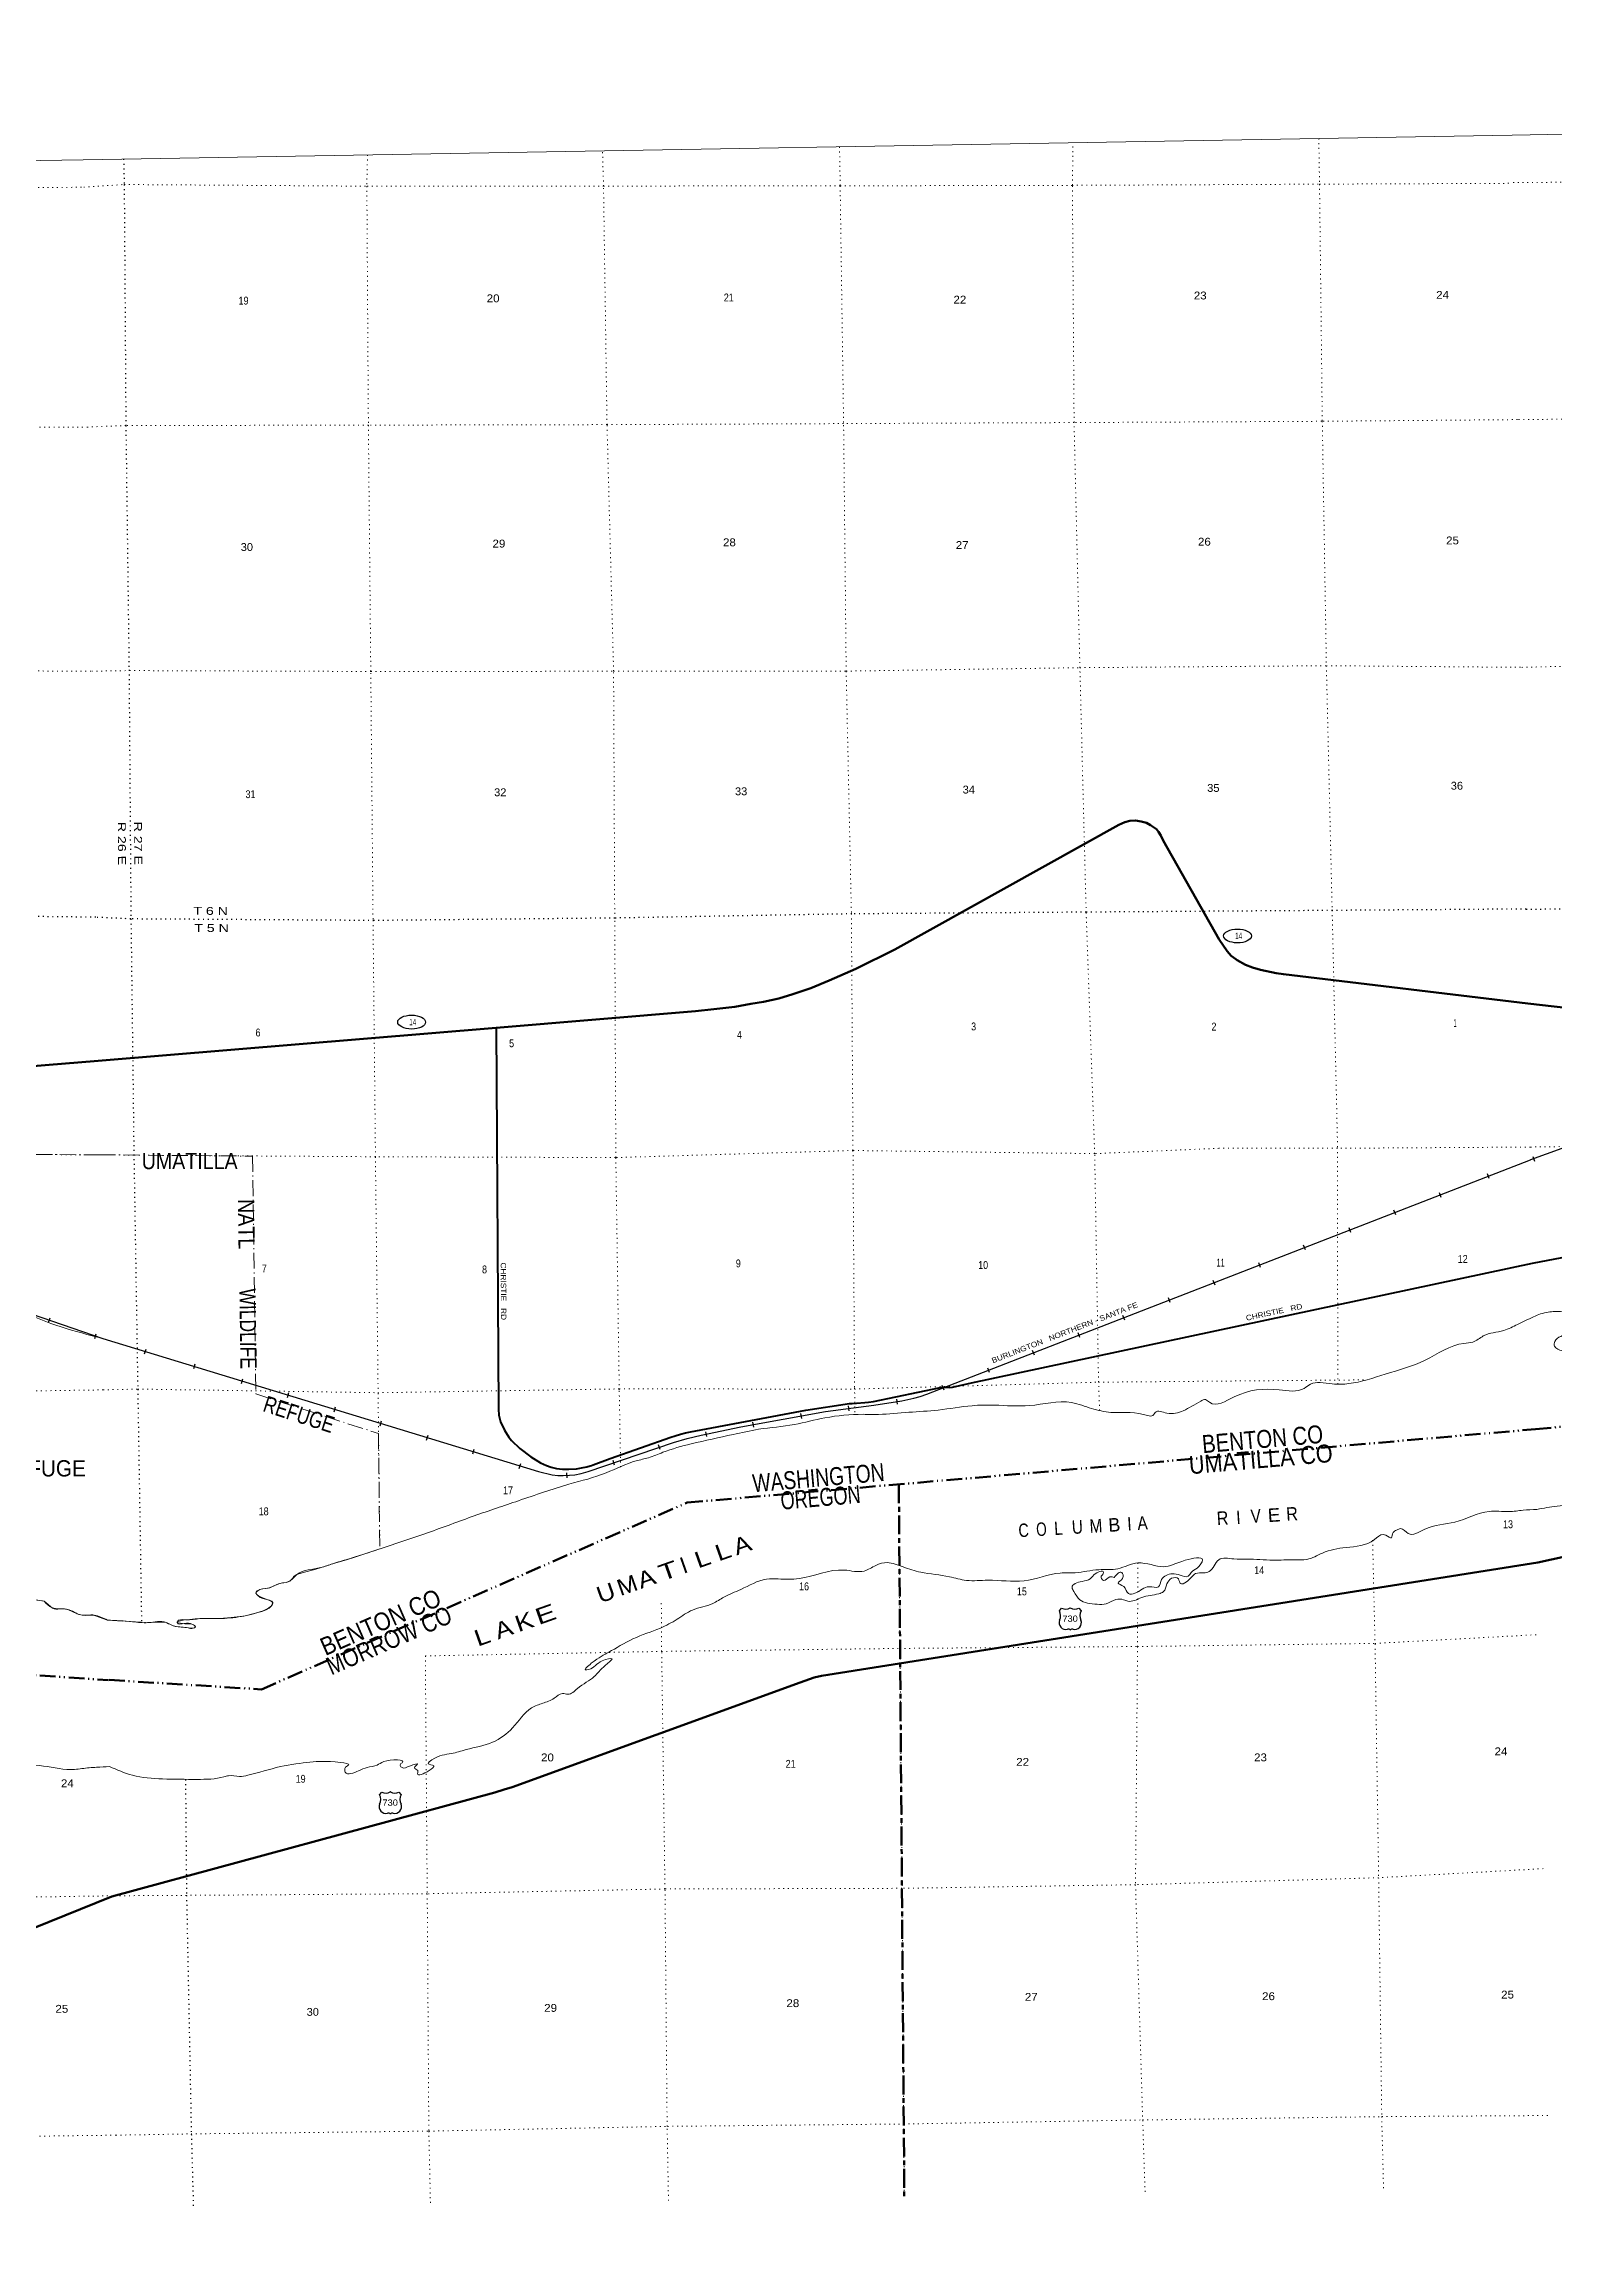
# Model space of a CAD drawing. Header units: feet. Extents: x 254670 to 524092, y -639101 to -543444.
# Drawn here: x 381125 to 414750, y -592632 to -543460 of the extents above; entities that cross this region are included whole.
import ezdxf
from ezdxf.enums import TextEntityAlignment as Align

# ---------------------------------------------------------------- set-up
doc = ezdxf.new("R2010")
doc.units = ezdxf.units.FT
doc.header["$LTSCALE"] = 70
for name, pattern in [('DASH_DOUBLE_DOT', [9.2, 5, -1.2, 0.3, -1.2, 0.3, -1.2]), ('DOT_DASHED', [7.7, 5, -1.2, 0.3, -1.2]), ('DOTTED', [1.5, 0.3, -1.2]), ('LONG_DASH_SHORT_DASH', [9.9, 6, -1.2, 1.5, -1.2])]:
    doc.linetypes.add(name, pattern=pattern)
for name, color, linetype, lineweight in [('10', 7, 'DASH_DOUBLE_DOT', 70), ('11', 7, 'LONG_DASH_SHORT_DASH', 60), ('16', 7, 'Continuous', 25), ('17', 7, 'Continuous', 25), ('20', 7, 'Continuous', 70), ('23', 7, 'Continuous', 70), ('26', 7, 'Continuous', 40), ('34', 7, 'Continuous', 25), ('39', 7, 'Continuous', 13), ('4', 7, 'Continuous', 13), ('44', 7, 'DOT_DASHED', 13), ('6', 7, 'DOTTED', 25), ('7', 7, 'DOTTED', 13)]:
    doc.layers.add(name, color=color, linetype=linetype, lineweight=lineweight)
for name, color, linetype in [('12', 7, 'Continuous'), ('27', 7, 'Continuous'), ('41', 7, 'Continuous')]:
    doc.layers.add(name, color=color, linetype=linetype)

msp = doc.modelspace()

# ---------------------------------------------------------------- linework, layer by layer
at = {"layer": '10', "lineweight": 60}
msp.add_lwpolyline([(414340.17, -574308.6), (417343.28, -574033.49), (425371.01, -570542.37), (427911.39, -569643.01), (437078.06, -567896.2), (440147.13, -567462.99), (444559.85, -566855.92), (446085.65, -567327.94)], dxfattribs=at)
at = {"layer": '10'}
for points in [[(350700.86, -581971.58), (351319.87, -580954.38), (357108.68, -575784.18), (364494.52, -573492.06), (376651.57, -579484.97), (377816.49, -579567.45), (382554.17, -579902.9)], [(382572.97, -579894.2), (385963.45, -580104.21), (395446.38, -575945.52), (414340.17, -574308.6)]]:
    msp.add_lwpolyline(points, dxfattribs=at)
at = {"layer": '11'}
msp.add_line((400160.97, -575538.27), (400282.93, -591401.61), dxfattribs=at)
at = {"layer": '16'}
for p, q in [((403736.06, -578352.53), (403787.37, -578293.77)), ((403979.13, -578287.8), (403978.85, -578288)), ((404171.22, -578293.68), (404222.61, -578352.53)), ((388592.14, -582450.03), (388643.45, -582391.27)), ((388835.21, -582385.3), (388834.93, -582385.5)), ((389027.3, -582391.18), (389078.69, -582450.03))]:
    msp.add_line(p, q, dxfattribs=at)
for centre, radius, start, end in [((403882.27, -578618.06), 151.42, 159.09177, 283.81923), ((403543.08, -578463.16), 222.05, 332.97043, 29.75871), ((403878.45, -578136.11), 182.07, 239.97227, 303.45418), ((404080.23, -578136.61), 181.52, 236.33975, 300.08743), ((404080.22, -578136.11), 182.07, 236.54582, 236.59441), ((404076.39, -578618.06), 151.42, 256.18077, 20.90823), ((404415.58, -578463.16), 222.05, 150.24129, 207.02957), ((388738.35, -582715.56), 151.42, 159.09177, 283.81923), ((388399.16, -582560.66), 222.05, 332.97043, 29.75871), ((388734.53, -582233.61), 182.07, 239.97227, 303.45418), ((388936.31, -582234.11), 181.52, 236.33975, 300.08743), ((388936.3, -582233.61), 182.07, 236.54582, 236.59441), ((388932.47, -582715.56), 151.42, 256.18077, 20.90823), ((389271.66, -582560.66), 222.05, 150.24129, 207.02957)]:
    msp.add_arc(centre, radius, start, end, dxfattribs=at)
for centre, major_axis, start_param, end_param in [((403937.61, -578816.88), (-19.56, 51.67), 4.95877769, 6.28318531), ((404021.06, -578816.88), (19.56, 51.67), 0, 1.32637542), ((388793.69, -582914.38), (-19.56, 51.67), 4.95877769, 6.28318531), ((388877.14, -582914.38), (19.56, 51.67), 0, 1.32637542)]:
    msp.add_ellipse(centre, major_axis=major_axis, ratio=0.929097, start_param=start_param, end_param=end_param, dxfattribs=at)
at = {"layer": '17'}
for centre in [(407703.67, -563323.41), (389308.57, -565242.44)]:
    msp.add_ellipse(centre, major_axis=(309.24, -1), ratio=0.500121, dxfattribs=at)
at = {"layer": '20'}
for points in [[(414393.3, -577279.46), (418695.05, -576335.55), (418781.89, -576322.06), (418853, -576316.5), (419014.89, -576311.02), (419835.09, -576291.42), (419917.38, -576282.04), (419992.93, -576268.71), (420158.33, -576224.85), (423959.02, -575135.09), (424070.47, -575117.18), (424200.82, -575111.67), (432679.49, -575089.73), (432905.49, -575101.62), (433288.64, -575145.11), (433978.42, -575241.35), (446284.2, -577637.63)], [(382633.66, -584718.6), (391165.18, -582401.18), (391371.28, -582337.95), (391546.42, -582278.96), (397960.06, -579954.3), (398273.36, -579842.5), (398438.52, -579803.59), (398580.98, -579782.61), (414393.3, -577279.46)], [(371991.82, -591872.77), (379782.43, -586068.59), (380112.58, -585843.49), (380299.83, -585727.16), (380553.34, -585584.36), (380824.57, -585455.49), (380889.59, -585425.25), (382633.66, -584718.6)]]:
    msp.add_lwpolyline(points, dxfattribs=at)
at = {"layer": '23'}
msp.add_line((382326.4, -566105.18), (391194.36, -565369.37), dxfattribs=at)
for points in [[(391194.36, -565369.37), (395630.5, -565001.29), (396043.66, -564951.77), (396506.72, -564901.06), (396864.35, -564838.82), (397144.23, -564792.14), (397486.32, -564714.35), (397797.3, -564621), (398201.57, -564488.75), (398606.32, -564316.45), (399206.55, -564058.48), (400075.24, -563625.25), (405059.29, -560851.06), (405192.86, -560791.64), (405309.52, -560760.65), (405433.87, -560752.74), (405560.55, -560770.7), (405674.88, -560807.2), (405765.98, -560853.45), (405896.46, -560947.22), (405943.84, -561002.73), (405993.64, -561087.25), (406049.79, -561198.8), (407297.93, -563401.09), (407470.62, -563658.91), (407566.05, -563765.29), (407667.12, -563843.08), (407698.21, -563866.42), (407884.64, -563969.06), (408040.3, -564029.79), (408218.79, -564080.92), (408566.67, -564152.49), (408728.34, -564177.59), (414170.67, -564830.74)], [(420491.74, -565546.43), (420487.29, -565545.9), (414170.66, -564830.73)], [(382326.4, -566105.18), (371698.93, -566971.43), (371481.25, -566998.65), (371126.67, -567059.56), (367411.87, -567670.71), (366980.86, -567721.63), (358528.02, -568633.25), (358460.39, -568640.73), (358359.86, -568659.84), (357935.38, -568756.88), (357529.11, -568867.78), (357416.27, -568905.52), (357350.19, -568932.75), (357183.41, -569010.14), (356982.84, -569111.68), (356786.22, -569217.32), (356514.93, -569372.92), (356489.45, -569387.78)]]:
    msp.add_lwpolyline(points, dxfattribs=at)
at = {"layer": '26'}
for points in [[(391194.36, -565369.37), (391241.2, -573860.9), (391253.28, -573999.44), (391290.19, -574147.18), (391375.41, -574332.23), (391474.75, -574487.8), (391536.75, -574561.89), (391717.1, -574738.91), (391961.87, -574924.61), (392183.48, -575058.56), (392311.43, -575119.8), (392418.07, -575156.73), (392537.01, -575181.36), (392669.28, -575198.81), (392734.9, -575202.91), (392812.82, -575202.91), (392984.06, -575189.56), (393094.8, -575173.15), (393209.63, -575148.53), (393286.53, -575124.94), (393319.34, -575114.68), (393354.21, -575102.37), (393731.53, -574961.54), (395081.05, -574486.97), (395178.29, -574457.03), (395295.18, -574422.15), (395405.92, -574393.42), (395522.39, -574371.16), (398086.36, -573882.97), (399063.31, -573737.83), (399124.84, -573733.72), (399217.12, -573729.62), (399406.09, -573716.44), (399481.65, -573709.1), (399598.54, -573690.63), (401086.32, -573379.77), (401123.23, -573375.67), (401184.03, -573375.47), (401295.49, -573381.82), (401357.01, -573375.67), (401424.68, -573361.3), (401522.5, -573334.16), (401776.3, -573276.56), (414274.07, -570612.76)], [(414274.07, -570612.76), (415245.78, -570422.99), (420504.56, -569308.35), (420528.02, -569299.96), (420552.2, -569288.45), (420575.04, -569274.47), (420596.3, -569258.18), (420615.74, -569239.75), (420633.15, -569219.4), (420648.33, -569197.33), (420661.12, -569173.8), (420671.39, -569149.07), (420679.01, -569123.39), (420683.91, -569097.06), (420686.03, -569070.36), (420685.34, -569043.59), (420676.72, -568991.32), (420577.29, -568402.62), (420511.6, -567984.43), (420505.04, -567925.53), (420504.08, -567895.65), (420501.49, -567401.65)]]:
    msp.add_lwpolyline(points, dxfattribs=at)
at = {"layer": '34', "lineweight": 13}
msp.add_line((414230.15, -568313.17), (414926.46, -568055.76), dxfattribs=at)
at = {"layer": '34'}
for p, q in [((414282.9, -568236.63), (414321.25, -568340.38)), ((413308.98, -568728.18), (413268.96, -568625.07)), ((412241.52, -569146.07), (412201.5, -569042.95)), ((410229.69, -569926.79), (410189.68, -569823.67)), ((411228.33, -569536.45), (411188.32, -569433.33)), ((409216.51, -570317.17), (409176.49, -570214.05)), ((408217.87, -570707.51), (408177.85, -570604.39)), ((407204.68, -571097.89), (407164.67, -570994.77)), ((381224.71, -571932.01), (381260.72, -571827.42)), ((405192.86, -571878.61), (405152.84, -571775.49)), ((406206.04, -571488.23), (406166.03, -571385.11)), ((382250.51, -572287.93), (382286.52, -572183.35)), ((404194.22, -572268.95), (404154.2, -572165.83)), ((383361.01, -572629.83), (383393.32, -572524.04)), ((403181.03, -572659.33), (403141.02, -572556.21)), ((384456.03, -572961.24), (384488.35, -572855.45)), ((385516.63, -573290.12), (385548.95, -573184.34)), ((401169.21, -573440.05), (401129.19, -573336.93)), ((402182.39, -573049.67), (402142.38, -572946.55)), ((386542.83, -573600.87), (386575.14, -573495.09)), ((387580.48, -573920.58), (387612.8, -573814.8)), ((399057.48, -573902.47), (399042.75, -573792.85)), ((400133.53, -573749.48), (400116.52, -573640.18)), ((388606.68, -574231.33), (388638.99, -574125.55)), ((396932.24, -574260.9), (396912.68, -574152.04)), ((398001.38, -574071.43), (397981.81, -573962.56)), ((389644.34, -574551.04), (389676.65, -574445.26)), ((390670.53, -574861.79), (390702.85, -574756)), ((394845, -574765.21), (394809.25, -574660.54)), ((395883.07, -574474.17), (395860.5, -574365.88)), ((391708.19, -575181.5), (391740.5, -575075.71)), ((392770.36, -575393.12), (392766.79, -575282.57)), ((393831.2, -575114.27), (393795.44, -575009.59))]:
    msp.add_line(p, q, dxfattribs=at)
at = {"layer": '34', "lineweight": 13}
msp.add_lwpolyline([(382429.7, -572288.47), (392134.84, -575253.16), (392442.34, -575323.96), (392566.23, -575342.33), (392685.52, -575342.33), (392827.75, -575337.74), (392947.05, -575323.96), (393084.7, -575301.01), (393245.28, -575255.11), (395140.22, -574607.84), (395447.63, -574520.62), (395759.63, -574442.58), (396640.57, -574258.96), (398530.92, -573919.26), (399606.86, -573774.66), (400226.27, -573678.26), (400496.98, -573618.58), (400639.21, -573581.86), (400786.03, -573531.36), (414232.97, -568313.07)], dxfattribs=at)
at = {"layer": '34'}
for points in [[(382430.02, -572287.42), (392135.12, -575252.1), (392442.54, -575322.88), (392566.31, -575341.23), (392685.5, -575341.23), (392827.67, -575336.64), (392946.9, -575322.87), (393084.46, -575299.94), (393244.95, -575254.06), (395139.89, -574606.79), (395447.35, -574519.56), (395759.38, -574441.51), (396640.36, -574257.88), (398530.75, -573918.17), (399606.7, -573773.57), (400226.07, -573677.18), (400496.72, -573617.51), (400638.89, -573580.81), (400785.65, -573530.33), (414232.57, -568312.04)], [(414926.84, -568056.8), (414232.94, -568313.32)], [(380620.98, -571666.4), (381524.62, -571977.52), (382428.31, -572288.64)]]:
    msp.add_lwpolyline(points, dxfattribs=at)
at = {"layer": '34', "lineweight": 13}
msp.add_spline([(350575.69, -573786.08), (356216.33, -571075.46), (356821.04, -570793.51), (361735.77, -569420.33), (362266.45, -569282), (368856.99, -568297.71), (369261.18, -568293.49), (373544.99, -568767.79), (373930.48, -568848.26), (377152.06, -569667.64), (377780.97, -569872.31), (378269.72, -570114.67), (378651.59, -570340.04), (380236.67, -571440.07), (380620.58, -571667.43), (382427.95, -572289.68)], degree=3, dxfattribs=at)
at = {"layer": '39'}
msp.add_lwpolyline([(378606.21, -577758.37), (380001.7, -577981.19), (380001.43, -578085.82), (380058.1, -578097.92), (380106.23, -577997.01), (381124.61, -578140.47)], dxfattribs=at)
for points in [[(414294.96, -571805.87), (414621.49, -571700.2), (414775.89, -571691.27), (414938.31, -571682.2), (415148.97, -571569.78), (415334.26, -571495.99), (415541.06, -571498.14), (415824.07, -571390.39), (416389.55, -571146.77), (416632.17, -570919.25), (416753.89, -570774.34), (416758.66, -570707.97), (416871.94, -570647.59), (417772.34, -570174.71), (418309.78, -569933.63), (418760.77, -569792.59), (418922.89, -569767.45), (418931.49, -569797.42), (418967.23, -569989.59), (418968.25, -570043.81), (418920.55, -570068.81), (418509.68, -570209.09), (418179.5, -570369.96), (418086.81, -570458.07), (418124.64, -570547.75), (418164.73, -570651.45), (418161.4, -570687.67), (418121.69, -570710.52), (417511.03, -571113.67), (417341.38, -571165.07), (417009.79, -571251.64), (416809.09, -571359.85), (416513.25, -571532.13), (416060.24, -571673.2), (415567.33, -571933.54), (415215.38, -572110.89), (414902.69, -572241.29), (414770.36, -572356.26), (414766.31, -572460.79), (414940.85, -572561.97), (415200.43, -572595.27), (415618.45, -572515.11), (415895.1, -572495.86), (416112.8, -572544), (416224.52, -572507.76), (416356.2, -572465.11), (416512.3, -572440.09), (416589.77, -572396.45), (416786.04, -572372.68), (417588.72, -572466.09), (417822.85, -572427.55), (418454.49, -572178.67), (418927.44, -571924.74), (419308.13, -571674.54), (419546.39, -571535.49), (419954.23, -571447.48)], [(399711.75, -573985.72), (400385.03, -573932.14), (401038.26, -573882.85), (401791.26, -573785.94), (402290.18, -573772.98), (403073.32, -573784.22), (404007.96, -573714.94), (404236.51, -573776.12), (404455.18, -573847.48), (404881.43, -573934.06), (405606.84, -573980.29), (405836.41, -573987.16), (405869.74, -573938.44), (406133.63, -573950.86), (406494.95, -573897.58), (406885.57, -573685.05), (406991.63, -573651.4), (407081.27, -573710.48), (407626.57, -573592.32), (408634.06, -573433.55), (409190.96, -573399.68), (409330.17, -573307.26), (409544.89, -573272.11), (409815.11, -573300.53), (410187.36, -573295.36), (410996.64, -573083.04), (411882.67, -572775.16), (412747.3, -572397.18), (412948.04, -572368.26), (413179.04, -572232.34), (413633.73, -572111.41), (413941.23, -571976.44), (414294.96, -571805.87)], [(414372.97, -576096.45), (414821.45, -576023.23), (415404.28, -575954.05), (415738.1, -575879.49), (415990.89, -575872.74), (416301.35, -575730.32), (416639.26, -575553.24), (416935.44, -575505.5), (417391.55, -575316.16), (417725.18, -575231.56), (417897.22, -575200.21), (417974.27, -575134.48), (418094.29, -575112.14), (418318.65, -575087.85), (418403.42, -575112.37), (418506.82, -575166.67), (418607.34, -575174.83), (418684.31, -575211.55), (418852.37, -575182.29), (419179.34, -575063.66), (419407.9, -575049.33), (419620.68, -575155.82), (419857.62, -575372.33), (420124.54, -575688.72), (420236.26, -575971.86), (420451.58, -576212.89), (420696.35, -576419.21), (420873.43, -576548.47), (420900.34, -576592.15), (420871.91, -576681.07), (421042.66, -576794.37), (421364.48, -576934.97), (421454.4, -577019.66), (421493.44, -576960.68), (421371.67, -576890.65), (421235.64, -576808.83), (421087.42, -576719.21), (421127.4, -576710.43), (421341.8, -576796.8), (421592.67, -576900.56), (421901.42, -576987.17), (422366.96, -576978.44), (422693.85, -576855.8), (423278.99, -576696.17), (423824.11, -576543.33), (424395.28, -576494.45), (424869.14, -576501.62), (425202.2, -576599.83), (425297.92, -576778.82), (425450.57, -576783.99), (425513.46, -576712.5), (425344.37, -576581.09), (424982.04, -576421.17), (424383.16, -576384.19), (423699.96, -576453.25), (423190.77, -576595.38), (422698.13, -576656.85), (422406.56, -576736.65), (422013.91, -576778.16), (421563.59, -576635.95), (421052.39, -576352.27), (420745.68, -576161.17), (420473.08, -575862.97), (420426.93, -575650.91), (420444.99, -575437.65), (420354.05, -575085.82), (420286.16, -574892.24), (420352.83, -574702.17), (420498.98, -574574.89), (420660.11, -574391.08), (420995.82, -574204), (421444.36, -574038.9), (422095.15, -573847.92), (422400, -573727.7), (422649.89, -573672.79), (423078.96, -573540.2), (423417.17, -573485.65), (423628.02, -573489.73), (424027.19, -573367.74), (424309.06, -573306.21), (424473.07, -573275.01), (424577.38, -573164.58), (424676.42, -572881.5), (424784.82, -572775.02), (424735.07, -572904.51), (424678.73, -573110.45), (424664.38, -573201.12), (424854.03, -573145.33), (425270.12, -572962.77), (425333.8, -572933.45), (425317.1, -572899.61), (425193.67, -572634.77), (425168.88, -572490.61), (425303.32, -572381.62), (425477.37, -572350.23), (425583.91, -572464.74), (425723.23, -572614.79)], [(388600.61, -576975.44), (388607.64, -576973.11), (389665.88, -576616.58), (390703.63, -576240.23), (391689.76, -575902.8), (392814.22, -575535.3), (393640.87, -575282.52), (394312.26, -575013.81), (394584.74, -574945.68), (394904.58, -574824.61), (395537.14, -574634.86), (396469.27, -574426.87), (397038.79, -574312.39), (397833.86, -574204.83), (398515.49, -574056.62), (399365.44, -573978.47), (399711.75, -573985.72)], [(404956.3, -577612.8), (404863.45, -577598), (404717.95, -577676.43), (404667.98, -577584.63), (404701.49, -577545.96), (404720.74, -577497.43), (404504.41, -577554.73), (404419.49, -577644.38), (404241.35, -577699.13), (404018.4, -577834.94), (404060.25, -577922.84), (404190.41, -578108.04), (404576.64, -578207.24), (404779.76, -578198.38), (404997.37, -578100.85), (405168.59, -578108.53), (405261.77, -578141.42), (405570.23, -578058.72), (405949.1, -577975.04), (406054.91, -577927.32), (406132.33, -577757.34), (406236.71, -577631.22), (406387.92, -577645.2), (406429.99, -577745.16), (406568.24, -577711.07), (406772.21, -577527.26), (406953.02, -577508.67), (407073.24, -577478.85), (407287.89, -577218.48), (407619.61, -577197.79), (407915.58, -577203.74), (408495.64, -577225.85), (408970.52, -577219.25), (409250.14, -577211.35), (409595.73, -577067.81), (410120.8, -576943.89), (410755.64, -576768.18), (410950.82, -576654.87), (411009.47, -576670.15), (411131.26, -576726.77), (411169.42, -576611.62), (411248.92, -576556.23), (411336.87, -576522.83), (411507.98, -576635.07), (411864.54, -576541.65), (412545.87, -576377.36), (413308.43, -576141.56), (413749.24, -576143.48), (414064.72, -576114.97), (414372.97, -576096.45)], [(382529, -578561.08), (383094.2, -578597.98), (383442.75, -578617.27), (383843.24, -578615.73), (383906.21, -578647.03), (384031.91, -578697.56), (384330.44, -578733.64), (384445.32, -578742.1), (384493.1, -578713.28), (384429.7, -578657.86), (384246.23, -578640.3), (384090.85, -578618.32), (384092.5, -578598.19), (384274.84, -578553.44), (384590.39, -578528.95), (385008.96, -578525.15), (385517.39, -578481.89), (385974.19, -578366.97), (386179.37, -578249.5), (386207.94, -578160.63), (386116.52, -578113.64), (385887.32, -578016.28), (385843.78, -577946.51), (385929.14, -577880.98), (386149.78, -577839.71), (386345.48, -577754.55), (386570.01, -577705.18), (386752.32, -577547.82), (387284.89, -577393.64), (387552.99, -577305.46), (387889.32, -577206.28), (388600.61, -576975.44)], [(382578.56, -581820.91), (383089.88, -582016.41), (383761.58, -582097.57), (384532.65, -582108.98), (385129.39, -582052.44), (385231.58, -582026.89), (385475.45, -582045.63), (385660.13, -582018.93), (386389.25, -581825.83), (387045.59, -581726.23), (387723.99, -581732.9), (387912.11, -581784.58), (387836.63, -581839.91), (387832.6, -581950.57), (388127.85, -581916.3), (388317.73, -581843.29), (388538.15, -581789.96), (388687.72, -581713.48), (389098.75, -581737.94), (389051.3, -581784.85), (389086.49, -581838.65), (389281.13, -581805.78), (389437.49, -581771.44), (389372.51, -581850.76), (389444.11, -581914.12), (389443.3, -581980.48), (389697.68, -581912.61), (389802.39, -581804.58), (389680.82, -581760.02), (389761.75, -581672.43), (390198, -581533.66), (390520.46, -581446.74), (391111.24, -581283.71), (391558.22, -580959.79), (391982.91, -580517.55), (392228.59, -580413.6), (392484.17, -580301.47), (392667.43, -580196.38), (392788.49, -580212.79), (393003.54, -580085.14), (393375.11, -579820.58), (393620.17, -579571.86), (393774.53, -579426.95), (393555.89, -579468.19), (393251.46, -579661.44), (393185.2, -579670.4), (393311.35, -579523.87), (393703.34, -579275.12), (394239.39, -578980.13), (394848.87, -578738.42), (395221.68, -578542.21), (395564.16, -578338.39), (396018.41, -578193.34), (396261.38, -578051.22), (396640.66, -577879.06), (397214.14, -577649.91), (397471.67, -577644.32), (397942.48, -577635.77), (398945.4, -577446.91), (399390.6, -577468.88), (399649.96, -577342.62), (399902.44, -577280.8), (400258.44, -577378.41), (400648.99, -577493.64), (401288.86, -577595.35), (401664.69, -577676.59), (402145.64, -577671.93), (402950.99, -577686.89), (403754.96, -577514.86), (404090.92, -577506.17), (404612.99, -577438.6), (405035.26, -577416.65), (405487.82, -577289.72), (406052.88, -577372.36), (406539.36, -577228.87), (406927.67, -577221.47), (406802.14, -577402.18), (406673.14, -577502.5), (406604.18, -577583.89), (406424.58, -577558.23), (406250.98, -577530.48), (406013.83, -577660.45), (405942.27, -577820.3), (405736.92, -577817.12), (405419.57, -577964.29), (405274.8, -577972.33), (405169.26, -577812.93), (405045.13, -577738.25), (405143.84, -577632.31), (405125.29, -577497.85), (404956.3, -577612.8)], [(369539.43, -577832.76), (369627.78, -577851.04), (369929.37, -578036.99), (370136.26, -578186.81), (370308.17, -578285.37), (370646.47, -578508.57), (371153.18, -578752.5), (371469.23, -578962.14), (371497.3, -579069.45), (371550.13, -579112.38), (371649.9, -579100.48), (371822.61, -579240.97), (372013.55, -579393.09), (372482.69, -579659.72), (372959.56, -579808.36), (373202.01, -579935.53), (373565.77, -580130.28), (374053.94, -580346.61), (374723.82, -580547.48), (375535.9, -580759.61), (375903.5, -580842.44), (376764.61, -581107.56), (377583.96, -581281.6), (378082.51, -581413.85), (378572.13, -581498.35), (379218.97, -581645.74), (379778.57, -581728.89), (380174.81, -581741.28), (380395.14, -581759.03), (381108.18, -581813.28), (381801.61, -581887.88), (382129.75, -581848.59), (382293.34, -581839.49), (382578.56, -581820.91)], [(381124.61, -578140.47), (381300, -578285.51), (381640.51, -578322.19), (381938.22, -578445.82), (382238.05, -578454.76), (382532.76, -578562.45)]]:
    msp.add_spline(points, degree=3, dxfattribs=at)
at = {"layer": '4'}
msp.add_lwpolyline([(255458.23, -619430.39), (254669.8, -547785.08), (286501.99, -547412.88), (318333.63, -546996.89), (350164.67, -546537.12), (381995.06, -546033.57), (413824.71, -545486.24), (445653.59, -544895.11), (477481.62, -544260.21), (509308.75, -543581.54), (515300.77, -543460.42)], dxfattribs=at)
msp.add_lwpolyline([(255458.23, -619430.39), (254669.8, -547785.08), (286501.99, -547412.88), (318333.63, -546996.89), (350164.67, -546537.12), (381995.06, -546033.57), (413824.71, -545486.24), (445653.59, -544895.11), (477481.62, -544260.21), (509308.75, -543581.54), (515300.77, -543460.42)], dxfattribs=at)
at = {"layer": '44'}
for points in [[(382360.93, -568197.11), (372414.31, -568166.47), (371069.92, -568119.46), (371074.35, -567933.88), (367197.22, -567771.59)], [(382360.93, -568197.11), (385765.47, -568227.32), (385838.32, -573524.9), (388569.44, -574405.78), (388601.09, -576975.27)], [(382529, -578561.08), (382926.98, -578587.06), (383427.3, -578616.44), (383508.65, -578617.84), (383695.48, -578606.4), (383761.38, -578606.33), (383811.51, -578610.53), (383838.93, -578614.89), (383855.33, -578619.33), (383895.37, -578641.6), (383921.04, -578653.69), (383982.46, -578681.55), (384008.94, -578691.28), (384050.37, -578701.46), (384110.88, -578711.64), (384174.06, -578718.99), (384341.87, -578734.94), (384416.13, -578742.51), (384442.99, -578742.26), (384464.75, -578736.51), (384479.87, -578727.49), (384490.4, -578717.61), (384493.9, -578708.01), (384491.43, -578700.59), (384470.12, -578678.22), (384445.74, -578663.58), (384415.87, -578654.95), (384366.31, -578648.36), (384259.99, -578641.7), (384107.85, -578621.44), (384089.42, -578617.74), (384086.99, -578613.49), (384087.46, -578605.14), (384091.89, -578598.47), (384132.25, -578584.17), (384190.19, -578567.65), (384251.9, -578556.02), (384367.37, -578544.74), (384488.22, -578534.4), (384593.53, -578528.85), (384980.77, -578525.92), (385121.41, -578519.94), (385287.19, -578507.07), (385492.85, -578484.86), (385602.84, -578468.69), (385731.76, -578439.68), (386001.87, -578357.15), (386064.47, -578327.73), (386129.56, -578286.81), (386188.16, -578241.43), (386211.91, -578205.93), (386217.9, -578184.04), (386215.19, -578168.34), (386194.07, -578152.29), (386142.4, -578125.72), (385960.31, -578050.47), (385899.05, -578022.43), (385858.25, -577991.52), (385843.02, -577964.38), (385846.28, -577941.98), (385880.35, -577907.62), (385932.1, -577879.83), (385993.07, -577864.49), (386113.78, -577849.54), (386161.01, -577835.55), (386227.61, -577806.71), (386349.41, -577753.15), (386435.17, -577733.85), (386512, -577721.47), (386561.92, -577708.17), (386589.37, -577695.53), (386609.69, -577680.54), (386660.6, -577624.67), (386689.04, -577591.62), (386717.39, -577566.05), (386754, -577547.28), (386873.54, -577511.24), (387173.34, -577427.88), (387547, -577307.32), (387878.67, -577209.66), (388030.22, -577161.15), (388452.85, -577024.13), (388601.09, -576975.27)], [(380106.23, -577997.01), (381125, -578140.79), (381310.69, -578293.49), (381345.14, -578310.3), (381387.43, -578319.17), (381428.31, -578320.86), (381548.66, -578313.72), (381580.25, -578313.57), (381620.29, -578317.51), (381664.36, -578329.88), (381859.14, -578419.47), (381912.95, -578439.16), (381969.65, -578450.63), (382029.3, -578450.77), (382162.16, -578441.87), (382205.97, -578446.09), (382269.46, -578466.24), (382532.76, -578562.45)]]:
    msp.add_lwpolyline(points, dxfattribs=at)
at = {"layer": '6'}
for points in [[(382893.29, -546018.72), (382907.18, -546586.52), (382944.32, -551954.86), (383014.97, -557395.12), (383057.4, -562944.36), (383123.23, -568189.04), (383209.4, -573416.54), (383293.02, -578609.02)], [(414132.99, -562724.31), (415162.77, -562721.09), (420476.42, -562627.43), (425886.88, -562558.06), (431254.63, -562459.37), (436665.17, -562394.01), (441868.48, -562305.65), (445988.69, -562294.26)], [(382273.61, -562907.78), (377732.37, -562849.29), (372411.28, -562768.09), (367093.77, -562660.69), (361771.93, -562897.38), (356377.72, -562781.62), (351038.08, -562665.52), (350409.03, -562685.49)], [(414132.99, -562724.31), (409816.78, -562755.83), (404334.89, -562793.74), (399110.63, -562832.08), (393835.04, -562925.43), (388464.15, -562979.89), (383057.4, -562944.36), (382273.61, -562907.78)], [(384271.66, -582112.14), (384295.78, -584692.14), (384402.43, -590009.24), (384448.7, -591669.56)]]:
    msp.add_lwpolyline(points, dxfattribs=at)
at = {"layer": '7'}
msp.add_line((405484.48, -577290.2), (405482, -577940.56), dxfattribs=at)
for points in [[(398840.73, -545749.34), (398854.3, -546616.47), (398931.03, -551948.07), (398988.25, -557424.71), (399104.52, -562828.14), (399139.94, -568102), (399175.54, -573385.91), (399184.41, -573980.29)], [(404634.57, -573893.85), (404609.58, -573262.2), (404523.16, -568172.04), (404333.09, -562805.83), (404193.7, -557348.42), (404064.34, -551888.86), (404026.65, -546600.97), (404041.06, -545659.12)], [(409515.38, -545562.9), (409530.96, -546578.84), (409592.65, -551858.36), (409683.53, -557304.38), (409812.72, -562753.88), (409932.76, -568032.59), (409936.41, -573305.85)], [(388325.42, -545928.19), (388311.95, -546624.09), (388346.23, -551946.22), (388400.23, -557467.14), (388449.99, -562976.06), (388503.37, -568241.63), (388562.8, -573507.1), (388602.12, -576971.94)], [(393964.61, -575154.97), (393933.29, -573430.53), (393857.47, -568259.79), (393833.17, -562933.5), (393807.64, -557428.27), (393661.55, -551934.76), (393583.14, -546621.29), (393562.1, -545839.72)], [(413843.65, -546545.5), (415126.49, -546533.47), (420416.14, -546444.27), (425804.6, -546379.34), (431162.78, -546304.93), (436478.85, -546233.31), (441836.61, -546136.81), (445676.09, -546063.82)], [(350168.43, -546785.56), (350884.18, -546785.21), (356075.31, -546791.32), (361493.2, -546766.89), (366910.92, -546732.41), (372314.46, -546692.03), (377629.83, -546670.69), (382005.2, -546648.09)], [(382005.2, -546648.09), (382907.18, -546586.52), (388320, -546623.98), (393583.14, -546621.29), (398854.3, -546616.47), (404022.7, -546605.04), (409528.95, -546578.87), (413811.62, -546559.63)], [(445784.32, -551682.95), (441884.83, -551673.96), (436546.79, -551645.55), (431185.96, -551685.86), (425798.86, -551929.55), (420433.53, -551943.83), (415141.72, -551812.11), (413938.03, -551822.7)], [(382093.35, -551988.33), (377700.45, -551997.45), (372336.76, -552015.28), (366942.77, -552025.37), (361534.76, -552039.64), (356150.99, -552059.69), (351037.19, -552107.09), (350249.29, -552129.12)], [(413938.03, -551822.7), (409578.6, -551860.57), (404064.34, -551888.86), (398930.37, -551911.88), (393661.55, -551934.76), (388346.23, -551946.22), (382944.32, -551954.86), (382093.35, -551988.33)], [(414036.71, -557340.73), (415167.18, -557313.53), (420456.22, -557298.66), (425838.74, -557237.86), (431237.96, -557104.42), (436622.38, -557037.55), (441910.77, -556988.55), (445886.36, -556981.17)], [(350329.27, -557414.49), (350954.48, -557405.28), (356236.16, -557414.47), (361602.61, -557440.87), (366980.75, -557324.31), (372371.29, -557348.46), (377736.25, -557407.07), (382183.15, -557427.06)], [(382183.15, -557427.06), (383027.37, -557413.04), (388399.61, -557432.97), (393807.64, -557428.27), (398988.25, -557424.71), (404193.7, -557348.42), (409683.53, -557304.38), (414036.71, -557340.73)], [(414227.79, -568025.59), (415202.31, -568011.33), (420504.3, -567937.97), (425919.11, -567886.6), (427806.82, -567855.08)], [(382360.93, -568197.11), (377783.06, -568186.32), (372401.12, -568169.31), (367218.85, -567996.95), (361756.19, -568231.08), (359118.3, -568403.51), (357507.16, -568287.17)], [(414227.79, -568025.59), (409929.1, -568052.75), (407288.45, -568053.22), (404523.16, -568172.04), (399139.94, -568102), (393849.42, -568259.9), (388503.37, -568241.63), (383122.08, -568206.26), (382360.93, -568197.11)], [(382439.92, -573433.75), (383209.4, -573416.54), (388558.59, -573497.11), (393934.97, -573412.41), (399176.09, -573416.06), (404609.58, -573262.2), (410573.31, -573210.92)], [(382439.92, -573433.75), (377803.24, -573503.56), (372453.49, -573513.19), (367178.07, -573518.02)], [(410714.27, -576780.17), (410767.7, -579094.51), (410848.16, -584299.38), (410916.66, -589621.03), (410956.86, -591214.87)], [(400174.73, -577317.35), (400186.49, -579206.23), (400232.26, -584537.59), (400269.17, -589781.21), (400282.93, -591401.61)], [(395030.23, -591491.7), (395000.22, -589839.99), (394952.43, -584550.22), (394878.45, -579258.81), (394870.15, -578136.89)], [(405481.44, -578087.44), (405477.37, -579151.87), (405432.82, -584454.99), (405592.56, -589702.99), (405645.39, -591308.41)], [(389614.96, -579360.01), (394878.45, -579258.81), (400184.2, -579192.46), (405477.34, -579149.86), (410767.45, -579080.44), (414421.99, -578884.07)], [(389614.96, -579360.01), (389656.94, -584655.91), (389692.62, -589943.84), (389729.08, -591581.41)], [(414515.23, -584097.4), (410848.16, -584299.38), (405432.82, -584454.99), (400231.12, -584535.3), (394952.43, -584550.22), (389656.94, -584655.91), (384295.78, -584692.14), (382633.39, -584702.22)], [(367457.11, -585045.74), (367975.24, -585031.82), (373448.02, -584922.32), (378954.12, -584760.16), (382633.39, -584702.22)], [(350833.23, -590719.06), (351549.95, -590740.22), (357100.63, -590597.71), (362563.16, -590476.24), (368013.89, -590371), (373565.97, -590192.26), (379028.67, -590080.85), (382721.41, -590033.76)], [(382721.41, -590033.76), (384396.33, -590005.3), (389692.62, -589943.84), (395012.26, -589837.81), (400269.17, -589784.65), (405590.4, -589694.98), (410916.66, -589621.03), (414613.56, -589595.78)]]:
    msp.add_lwpolyline(points, dxfattribs=at)

# ---------------------------------------------------------------- texts
at = {"layer": '10'}
for s, width, p in [('WASHINGTON', 0.8, (396919.32, -575715.11)), ('OREGON', 0.75, (397545.02, -576104.53))]:
    msp.add_text(s, height=400, rotation=4.952, dxfattribs=dict(at, width=width)).set_placement(p)
at = {"layer": '12'}
for s, rotation, width, p in [('BENTON CO', 4.952, 0.85, (406932.3, -574844.58)), ('UMATILLA CO', 4.952, 0.9, (406640.35, -575313.84)), ('BENTON CO', 23.68, 0.9, (387387.33, -579363.41)), ('MORROW CO', 23.68, 0.85, (387520.68, -579796))]:
    msp.add_text(s, height=400, rotation=rotation, dxfattribs=dict(at, width=width)).set_placement(p)
at = {"layer": '16', "width": 1.1}
for p in [(403975.59, -578599.57), (388831.66, -582697.07)]:
    msp.add_text('730', height=140, dxfattribs=at).set_placement(p, align=Align.CENTER)
at = {"layer": '17', "width": 0.6}
for p in [(407729.72, -563391.72), (389334.61, -565310.75)]:
    msp.add_text('14', height=140, dxfattribs=at).set_placement(p, align=Align.CENTER)
at = {"layer": '27', "width": 1.15}
for rotation, p in [(270.316, (391293.2, -570596.89)), (12.073, (407904.57, -571894.18))]:
    msp.add_text('CHRISTIE   RD', height=120, rotation=rotation, dxfattribs=at).set_placement(p)
at = {"layer": '34', "width": 1.15}
msp.add_text('BURLINGTON   NORTHERN - SANTA FE', height=120, rotation=21.21, dxfattribs=at).set_placement((402257.18, -572842.14))
at = {"layer": '41'}
for s, height, rotation, p in [('B', 300, 3.503, (404969.65, -576588.5)), ('I', 363, 19.503, (395428.75, -577509.45))]:
    msp.add_text(s, height=height, rotation=rotation, dxfattribs=at).set_placement(p, align=Align.CENTER)
for s, height, rotation, width, p in [('I', 300, 3.503, 0.9, (405305.52, -576565.43)), ('A', 300, 3.503, 0.85, (405597.44, -576547.78)), ('R', 300, 3.503, 0.9, (407380.77, -576438.37)), ('I', 300, 3.503, 0.9, (407732.76, -576421.16)), ('V', 300, 3.503, 0.85, (408120.14, -576393.67)), ('E', 300, 3.503, 1.05, (408526.63, -576370.95)), ('R', 300, 3.503, 0.9, (408927.64, -576344.58)), ('A', 363, 19.503, 1.2, (396731.43, -577058.37)), ('C', 300, 3.503, 0.8, (402949.43, -576710.58)), ('O', 300, 3.503, 0.75, (403346.32, -576686.27)), ('L', 300, 3.503, 0.85, (403724.36, -576663.14)), ('U', 300, 3.503, 0.85, (404146.01, -576637.31)), ('M', 300, 3.503, 0.85, (404560.59, -576611.94)), ('T', 363, 19.503, 1.4, (395081.65, -577632.28)), ('L', 363, 19.503, 1.25, (395848.78, -577357.77)), ('L', 363, 19.503, 1.25, (396305.65, -577200.71)), ('U', 363, 19.503, 1.15, (393696.79, -578122.89)), ('M', 363, 19.503, 1.1, (394170.53, -577955.11)), ('A', 363, 19.503, 1.2, (394597.12, -577804)), ('E', 363, 19.503, 1.4, (392350.99, -578599.56)), ('A', 363, 19.503, 1.2, (391416.97, -578930.38)), ('K', 363, 19.503, 1.25, (391878.61, -578766.86)), ('L', 363, 19.503, 1.25, (390941.88, -579098.64))]:
    msp.add_text(s, height=height, rotation=rotation, dxfattribs=dict(at, width=width)).set_placement(p, align=Align.CENTER)
at = {"layer": '44'}
for s, width, p in [('UMATILLA', 0.9, (383297.4, -568517.32)), ('UMATILLA  NATIONAL  WILDLIFE  REFUGE', 0.95, (372674.08, -575362.84))]:
    msp.add_text(s, height=363, dxfattribs=dict(at, width=width)).set_placement(p)
for s, rotation, width, p in [('NATL', 270.788, 0.9, (385439.19, -569185.62)), ('WILDLIFE', 270.788, 0.8, (385472.6, -571177.97)), ('REFUGE', 342.124, 0.8, (385974.71, -573902.55))]:
    msp.add_text(s, height=363, rotation=rotation, dxfattribs=dict(at, width=width)).set_placement(p)
at = {"layer": '6', "width": 1.35}
for s, rotation, p in [('R 26 E', 270.438, (382765.85, -560780.82)), ('R 27 E', 270.438, (383127.01, -560777.95)), ('T 6 N', 359.623, (384445.61, -562851.67)), ('T 5 N', 359.623, (384466.23, -563231.56))]:
    msp.add_text(s, height=175, rotation=rotation, dxfattribs=at).set_placement(p)
at = {"layer": '7'}
for s, width, p in [('19', 0.85, (385454.96, -549260.2)), ('20', 1.1, (390980.97, -549209.27)), ('21', 0.85, (396263.07, -549189.99)), ('22', 1.1, (401377.2, -549238.77)), ('23', 1.1, (406730.9, -549146.31)), ('24', 1.1, (412128.64, -549132.54)), ('30', 1.05, (385503.19, -554748.56)), ('29', 1.1, (391110.45, -554672.14)), ('28', 1.1, (396244.22, -554644.06)), ('27', 1.1, (401428.54, -554704.39)), ('26', 1.1, (406823.22, -554629.5)), ('25', 1.1, (412349.56, -554601.89)), ('32', 1.05, (391146.95, -560211.18)), ('33', 1.05, (396511.68, -560189.75)), ('34', 1.05, (401582.95, -560151.08)), ('35', 1.05, (407029.52, -560114.12)), ('36', 1.05, (412454.2, -560064.88)), ('31', 0.85, (385609.75, -560253.8)), ('6', 0.85, (385832.16, -565562.11)), ('4', 0.85, (396555.72, -565612.68)), ('3', 0.85, (401771.37, -565426.83)), ('2', 0.85, (407124.8, -565430.28)), ('1', 0.4, (412518.62, -565348.46)), ('5', 0.85, (391480.93, -565801.82)), ('7', 0.85, (385972.86, -570817.42)), ('8', 0.85, (390877.96, -570838.54)), ('9', 0.85, (396530.45, -570704.02)), ('10', 0.85, (401927.68, -570740.15)), ('11', 0.65, (407235.91, -570688.87)), ('12', 0.85, (412610.09, -570605.45)), ('17', 0.85, (391346.1, -575757.82)), ('18', 0.85, (385902.99, -576226.86)), ('13', 0.85, (413618.92, -576514.19)), ('16', 0.85, (397939.18, -577897.22)), ('14', 0.85, (408075.37, -577538.15)), ('15', 0.85, (402790.92, -578010.17)), ('20', 1.1, (392191.44, -581707.56)), ('21', 0.85, (397640.66, -581850.59)), ('22', 1.1, (402775.49, -581806.86)), ('23', 1.1, (408073.19, -581706.06)), ('24', 1.1, (413429.23, -581573.08)), ('24', 1.1, (381498.09, -582284.29)), ('19', 0.85, (386726.87, -582183.95)), ('29', 1.1, (392261.84, -587286.28)), ('28', 1.1, (397656.98, -587181.01)), ('27', 1.1, (402967.95, -587040.92)), ('26', 1.1, (408251.19, -587026.37)), ('25', 1.1, (413575.94, -586990.17)), ('25', 1.1, (381375.58, -587307.32)), ('30', 1.05, (386970.82, -587374.76))]:
    msp.add_text(s, height=175, dxfattribs=dict(at, width=width)).set_placement(p)

doc.saveas('drawing.dxf')
